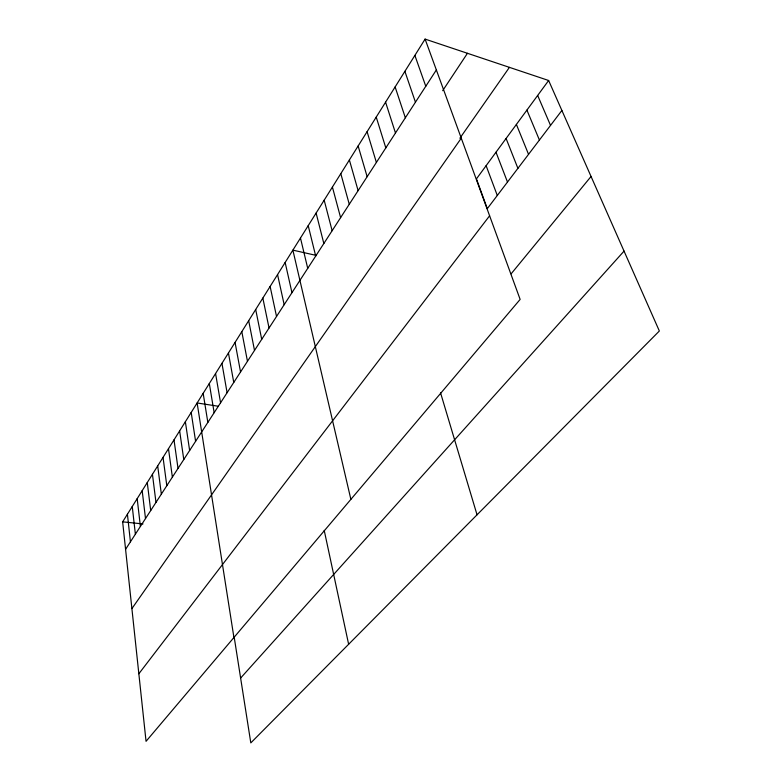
<?xml version="1.0" encoding="UTF-8"?>
<svg xmlns="http://www.w3.org/2000/svg" width="782" height="782" viewBox="0 0 782 782"><rect width="100%" height="100%" fill="white"/><g stroke="black" fill="none" stroke-linecap="round" stroke-linejoin="round"><path stroke-width="1.17" d="M425.095 39.1L520.138 299.408L146.048 741.326L122.647 521.848L425.095 39.1L548.641 80.497L659.353 331.001L250.807 742.9L234.101 636.568M125.57 549.316L436.356 69.95M442.68 90.692L467.45 53.293M459.884 138.228L509.424 67.36M131.894 608.621L461.272 138.179M548.641 80.497L476.433 178.882L487.303 208.628L561.887 110.458M138.844 673.771L489.61 215.793M511.125 273.837L591.055 176.468M240.621 678.053L624.046 251.11M122.647 521.848L142.979 523.93M218.256 406.239L197.123 402.974L233.926 637.516M316.29 255.421L292.879 250.132L350.874 499.366M537.664 95.463L550.528 125.403M526.912 110.106L539.414 140.027M516.394 124.436L528.544 154.337M506.091 138.473L517.909 168.345M496.003 152.226L507.489 182.05M486.121 165.686L497.293 195.48M414.88 55.414L425.779 86.264M404.89 71.348L415.447 102.198M395.125 86.939L405.35 117.779M385.575 102.188L395.477 132.999M376.23 117.095L385.829 147.896M367.09 131.689L376.386 162.451M440.569 392.887L477.04 514.81M358.136 145.97L367.149 176.693M349.378 159.958L358.117 190.632M340.805 173.643L349.271 204.278M332.409 187.045L340.61 217.631M324.178 200.182L332.135 230.71M316.114 213.046L323.836 243.515M308.216 225.656L315.703 256.056M300.474 238.021L307.727 268.353M285.147 262.488L291.96 292.663M277.561 274.59L284.169 304.687M324.217 530.401L348.635 644.27M270.122 286.456L276.535 316.475M262.84 298.089L269.047 328.02M255.694 309.486L261.706 339.339M248.686 320.679L254.512 350.434M241.804 331.646L247.464 361.313M235.059 342.418L240.543 371.988M228.442 352.985L233.759 382.457M221.951 363.347L227.093 392.72M215.568 373.532L220.563 402.798M209.312 383.522L214.151 412.7M203.164 393.336L207.846 422.407M191.189 412.446L195.598 441.312M185.363 421.742L189.635 450.51M179.635 430.882L183.78 459.542M174.005 439.865L178.022 468.418M168.482 448.692L172.372 477.137M163.037 457.372L166.81 485.71M157.69 465.906L161.346 494.136M152.441 474.303L155.98 502.415M147.27 482.553L150.701 510.558M142.177 490.666L145.511 518.574M137.182 498.652L140.398 526.442M132.256 506.511L135.374 534.194M127.417 514.243L130.438 541.818"/></g></svg>
